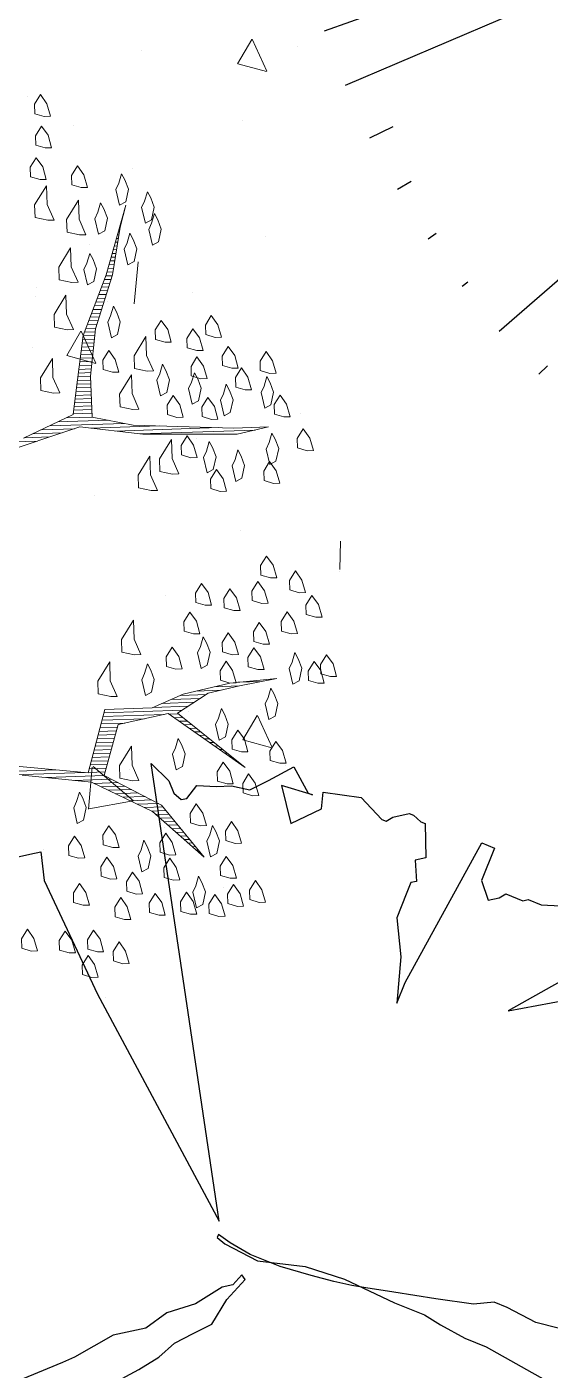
# Model space of a CAD drawing. Header units: millimetres. Extents: x 111 to 1506, y 14 to 566.
# Drawn here: x 208.159 to 209.143, y 113.043 to 115.57 of the extents above; entities that cross this region are included whole.
import ezdxf

# ---------------------------------------------------------------- set-up
doc = ezdxf.new("R2010")
doc.units = ezdxf.units.MM
doc.layers.add('ARBOLES', color=78, linetype='Continuous', lineweight=5)
doc.layers.add('fer', color=8, linetype='Continuous')
doc.layers.add('FURN', color=253, linetype='Continuous')

# ---------------------------------------------------------------- blocks, each defined once
blk = doc.blocks.new('km')
at = {"layer": 'FURN', "color": 62}
for p, q in [((1580.9754, 47.2108), (1582.213, 45.9791)), ((1580.9754, 47.2108), (1582.533, 46.4218)), ((1582.5584, 46.5303), (1582.5795, 46.5212)), ((1582.4692, 46.3322), (1582.4804, 46.3256)), ((1582.4068, 46.243), (1582.4219, 46.2328)), ((1582.3338, 46.1623), (1582.3576, 46.144)), ((1582.2514, 46.0913), (1582.2879, 46.0593)), ((1582.0634, 45.9827), (1582.1332, 45.9039))]:
    blk.add_line(p, q, dxfattribs=at)
blk = doc.blocks.new('*X16')
at = {"color": 0}
for p, q in [((18.7067, 17.51), (18.7077, 17.51)), ((18.7099, 17.52), (18.7105, 17.52)), ((18.7131, 17.53), (18.7134, 17.53)), ((18.694, 17.47), (18.6971, 17.47)), ((18.6971, 17.48), (18.6991, 17.48)), ((18.7003, 17.49), (18.7019, 17.49)), ((18.7035, 17.5), (18.7048, 17.5)), ((18.6844, 17.44), (18.6911, 17.44)), ((18.6876, 17.45), (18.6931, 17.45)), ((18.6908, 17.46), (18.6951, 17.46)), ((18.6717, 17.4), (18.6831, 17.4)), ((18.6749, 17.41), (18.6851, 17.41)), ((18.6781, 17.42), (18.6871, 17.42)), ((18.6812, 17.43), (18.6891, 17.43)), ((18.659, 17.36), (18.6751, 17.36)), ((18.6621, 17.37), (18.6771, 17.37)), ((18.6653, 17.38), (18.6791, 17.38)), ((18.6685, 17.39), (18.6811, 17.39)), ((18.6471, 17.33), (18.6656, 17.33)), ((18.6513, 17.34), (18.6692, 17.34)), ((18.6555, 17.35), (18.6727, 17.35)), ((18.6303, 17.29), (18.6515, 17.29)), ((18.6345, 17.3), (18.6551, 17.3)), ((18.6387, 17.31), (18.6586, 17.31)), ((18.6429, 17.32), (18.6621, 17.32)), ((18.6134, 17.25), (18.6374, 17.25)), ((18.6176, 17.26), (18.6409, 17.26)), ((18.6218, 17.27), (18.6445, 17.27)), ((18.626, 17.28), (18.648, 17.28)), ((18.6008, 17.22), (18.6268, 17.22)), ((18.605, 17.23), (18.6303, 17.23)), ((18.6092, 17.24), (18.6339, 17.24)), ((18.5868, 17.18), (18.6189, 17.18)), ((18.5884, 17.19), (18.6202, 17.19)), ((18.5924, 17.2), (18.6215, 17.2)), ((18.5966, 17.21), (18.6233, 17.21)), ((18.5805, 17.14), (18.6135, 17.14)), ((18.5821, 17.15), (18.6149, 17.15)), ((18.5837, 17.16), (18.6162, 17.16)), ((18.5853, 17.17), (18.6175, 17.17)), ((18.5758, 17.11), (18.6095, 17.11)), ((18.5774, 17.12), (18.6109, 17.12)), ((18.5789, 17.13), (18.6122, 17.13)), ((18.5695, 17.07), (18.6056, 17.07)), ((18.571, 17.08), (18.6056, 17.08)), ((18.5726, 17.09), (18.6069, 17.09)), ((18.5742, 17.1), (18.6082, 17.1)), ((18.5647, 17.04), (18.6056, 17.04)), ((18.5663, 17.05), (18.6056, 17.05)), ((18.5679, 17.06), (18.6056, 17.06)), ((18.5582, 17), (18.6056, 17)), ((18.5598, 17.01), (18.6056, 17.01)), ((18.5615, 17.02), (18.6056, 17.02)), ((18.5632, 17.03), (18.6056, 17.03)), ((18.5125, 16.96), (18.6485, 16.96)), ((18.5353, 16.97), (18.6056, 16.97)), ((18.5548, 16.98), (18.6056, 16.98)), ((18.5565, 16.99), (18.6056, 16.99)), ((18.4439, 16.93), (18.523, 16.93)), ((18.4668, 16.94), (18.5567, 16.94)), ((18.4896, 16.95), (18.6918, 16.95)), ((18.6009, 16.94), (18.7864, 16.94)), ((18.6675, 16.93), (18.9464, 16.93)), ((18.3608, 16.91), (18.4555, 16.91)), ((18.4211, 16.92), (18.4892, 16.92)), ((18.7342, 16.92), (19.0449, 16.92)), ((18.9759, 16.24), (19.0395, 16.24)), ((18.7941, 16.2), (18.873, 16.2)), ((18.8191, 16.21), (18.8896, 16.21)), ((18.8615, 16.22), (18.9295, 16.22)), ((18.9115, 16.23), (18.9795, 16.23)), ((18.6084, 16.16), (18.7734, 16.16)), ((18.6114, 16.17), (18.823, 16.17)), ((18.7441, 16.18), (18.8396, 16.18)), ((18.7691, 16.19), (18.8563, 16.19)), ((18.7869, 16.16), (18.812, 16.16)), ((18.5994, 16.13), (18.6461, 16.13)), ((18.6024, 16.14), (18.6667, 16.14)), ((18.6054, 16.15), (18.7201, 16.15)), ((18.8002, 16.15), (18.8237, 16.15)), ((18.8135, 16.14), (18.8354, 16.14)), ((18.8269, 16.13), (18.847, 16.13)), ((18.5874, 16.09), (18.6336, 16.09)), ((18.5904, 16.1), (18.6367, 16.1)), ((18.5934, 16.11), (18.6398, 16.11)), ((18.5964, 16.12), (18.6429, 16.12)), ((18.8402, 16.12), (18.8587, 16.12)), ((18.8535, 16.11), (18.8704, 16.11)), ((18.8669, 16.1), (18.882, 16.1)), ((18.8802, 16.09), (18.8937, 16.09)), ((18.5784, 16.06), (18.6242, 16.06)), ((18.5814, 16.07), (18.6273, 16.07)), ((18.5844, 16.08), (18.6304, 16.08)), ((18.8935, 16.08), (18.9054, 16.08)), ((18.9069, 16.07), (18.917, 16.07)), ((18.9202, 16.06), (18.9287, 16.06)), ((18.1339, 16.02), (18.4746, 16.02)), ((18.5664, 16.02), (18.6117, 16.02)), ((18.5694, 16.03), (18.6148, 16.03)), ((18.5724, 16.04), (18.6179, 16.04)), ((18.5754, 16.05), (18.6211, 16.05)), ((18.9335, 16.05), (18.9404, 16.05)), ((18.9469, 16.04), (18.952, 16.04)), ((18.9602, 16.03), (18.9637, 16.03)), ((18.9735, 16.02), (18.9754, 16.02)), ((18.3591, 16.01), (18.5546, 16.01)), ((18.4501, 16), (18.6064, 16)), ((18.5234, 15.99), (18.6244, 15.99)), ((18.5634, 16.01), (18.6086, 16.01)), ((18.5781, 15.98), (18.6424, 15.98)), ((18.9869, 16.01), (18.987, 16.01)), ((18.5971, 15.97), (18.6604, 15.97)), ((18.6161, 15.96), (18.6784, 15.96)), ((18.6351, 15.95), (18.6964, 15.95)), ((18.6541, 15.94), (18.7144, 15.94)), ((18.6731, 15.93), (18.7324, 15.93)), ((18.6921, 15.92), (18.7504, 15.92)), ((18.7111, 15.91), (18.7628, 15.91)), ((18.7301, 15.9), (18.7704, 15.9)), ((18.7421, 15.89), (18.7781, 15.89)), ((18.7528, 15.88), (18.7857, 15.88)), ((18.7634, 15.87), (18.7934, 15.87)), ((18.7741, 15.86), (18.801, 15.86)), ((18.7848, 15.85), (18.8087, 15.85)), ((18.7954, 15.84), (18.8163, 15.84)), ((18.8061, 15.83), (18.824, 15.83)), ((18.8168, 15.82), (18.8316, 15.82)), ((18.8274, 15.81), (18.8393, 15.81)), ((18.8381, 15.8), (18.8469, 15.8)), ((18.8488, 15.79), (18.8545, 15.79)), ((18.8594, 15.78), (18.8622, 15.78))]:
    blk.add_line(p, q, dxfattribs=at)
blk = doc.blocks.new('E1E')
at = {"layer": 'ARBOLES', "ltscale": 0.2}
for p, q in [((94.6676, 58.8635), (94.6676, 58.8635)), ((94.9236, 58.6057), (94.9236, 58.6057)), ((94.5138, 58.5333), (94.5138, 58.5333)), ((94.8624, 58.4826), (94.7765, 58.4282)), ((94.8909, 58.3921), (94.8631, 58.4837)), ((95.013, 58.4632), (95.013, 58.4632)), ((94.6865, 58.4581), (94.6865, 58.4581)), ((94.8895, 58.3905), (94.7758, 58.4277)), ((94.811, 58.3666), (94.811, 58.3666)), ((94.8922, 58.3418), (94.8922, 58.3418)), ((94.4865, 58.2246), (94.4865, 58.2246)), ((94.5882, 58.1432), (94.5302, 58.1979)), ((94.5977, 58.207), (94.5304, 58.1986)), ((94.5888, 58.1437), (94.598, 58.2068)), ((94.7363, 58.1935), (94.7363, 58.1935)), ((94.5867, 58.1273), (94.5867, 58.1273)), ((94.8833, 57.9689), (94.8833, 57.9689)), ((95.1169, 57.82), (95.1169, 57.82)), ((94.5376, 57.7708), (94.5376, 57.7708)), ((94.5622, 57.7074), (94.5397, 57.767)), ((94.7808, 57.7703), (94.7808, 57.7703)), ((94.9516, 57.6149), (94.9516, 57.6149)), ((95.2942, 57.551), (95.227, 57.5425)), ((95.2854, 57.4877), (95.2946, 57.5508)), ((95.3729, 57.5622), (95.3729, 57.5622)), ((95.2847, 57.4872), (95.2267, 57.5419)), ((94.7552, 57.4724), (94.7552, 57.4724)), ((95.4096, 57.4529), (95.4096, 57.4529)), ((95.4163, 57.4332), (95.4163, 57.4332)), ((95.2543, 57.4023), (95.2543, 57.4023)), ((95.2247, 57.2935), (95.1969, 57.385)), ((95.0851, 57.311), (95.0851, 57.311)), ((95.3415, 57.2983), (95.3415, 57.2983)), ((94.9776, 57.1326), (94.9776, 57.1326)), ((95.3165, 57.1024), (95.3165, 57.1024)), ((95.4768, 57.0625), (95.4768, 57.0625)), ((95.5976, 57.0405), (95.5976, 57.0405)), ((95.1247, 56.908), (95.1247, 56.908)), ((95.3965, 56.8481), (95.3965, 56.8481)), ((95.1839, 56.7935), (95.1166, 56.785)), ((95.175, 56.7302), (95.1842, 56.7933)), ((95.1744, 56.7297), (95.1164, 56.7844)), ((95.072, 56.7062), (95.072, 56.7062))]:
    blk.add_line(p, q, dxfattribs=at)
for points in [[(95.0309, 58.4686), (94.8791, 58.4244), (94.7266, 58.4344), (94.579, 58.4856), (94.7128, 58.4127), (94.8589, 58.3998), (94.8727, 58.2812), (94.7773, 58.2154), (94.5691, 58.2629), (94.7578, 58.2067), (94.7101, 58.1387), (94.6509, 58.0967), (94.5786, 58.049), (94.6733, 58.0989), (94.7622, 58.1619), (94.8156, 58.2168), (94.9132, 58.2603), (94.8943, 58.4077), (95.0591, 58.4577)], [(95.3588, 57.8196), (95.2064, 57.6894), (95.0676, 57.651), (94.8696, 57.5706), (94.8103, 57.5286), (94.8819, 57.5605), (95.0958, 57.6402), (95.189, 57.6583), (95.2267, 57.5738), (95.2571, 57.4704), (95.2673, 57.3425), (95.2913, 57.2362), (95.2985, 57.1849), (95.2803, 57.3482), (95.2773, 57.495), (95.2418, 57.6273), (95.231, 57.6692), (95.3147, 57.761)]]:
    blk.add_lwpolyline(points, dxfattribs=at)
for points in [[(94.7125, 58.8334), (94.7349, 58.8356), (94.7436, 58.8161), (94.7393, 58.7908), (94.7176, 58.8045), (94.6995, 58.8276)], [(94.8622, 58.8299), (94.8846, 58.8321), (94.8933, 58.8126), (94.889, 58.7873), (94.8673, 58.801), (94.8492, 58.8241)], [(94.7812, 58.8016), (94.8036, 58.8038), (94.8123, 58.7843), (94.808, 58.759), (94.7863, 58.7727), (94.7682, 58.7959)], [(94.6591, 58.7784), (94.6815, 58.7806), (94.6902, 58.7611), (94.6859, 58.7358), (94.6642, 58.7495), (94.6461, 58.7726)], [(94.7227, 58.7756), (94.7451, 58.7778), (94.7538, 58.7583), (94.7495, 58.7329), (94.7278, 58.7467), (94.7097, 58.7698)], [(94.6931, 58.6845), (94.7155, 58.6867), (94.7242, 58.6671), (94.7199, 58.6418), (94.6982, 58.6556), (94.6801, 58.6787)], [(94.7922, 58.6896), (94.8146, 58.6918), (94.8233, 58.6723), (94.8189, 58.647), (94.7972, 58.6607), (94.7791, 58.6838)], [(94.6245, 58.6461), (94.6469, 58.6483), (94.6556, 58.6288), (94.6513, 58.6035), (94.6296, 58.6172), (94.6115, 58.6403)], [(94.5594, 58.6172), (94.5818, 58.6193), (94.5905, 58.5998), (94.5862, 58.5745), (94.5645, 58.5882), (94.5464, 58.6114)], [(94.6903, 58.6209), (94.7127, 58.623), (94.7214, 58.6035), (94.7171, 58.5782), (94.6954, 58.5919), (94.6773, 58.6151)], [(94.498, 58.5976), (94.5204, 58.5998), (94.5291, 58.5803), (94.5248, 58.555), (94.5031, 58.5687), (94.485, 58.5918)], [(94.5725, 58.5528), (94.5732, 58.5687), (94.5522, 58.5984), (94.5421, 58.5861), (94.5472, 58.5571), (94.5624, 58.5405), (94.5747, 58.5304)], [(94.7568, 58.6115), (94.7792, 58.6137), (94.7879, 58.5942), (94.7836, 58.5689), (94.7619, 58.5826), (94.7438, 58.6057)], [(94.8421, 58.5949), (94.8645, 58.5971), (94.8732, 58.5776), (94.8689, 58.5523), (94.8472, 58.566), (94.8291, 58.5891)], [(94.4677, 58.5607), (94.4901, 58.5629), (94.4988, 58.5434), (94.4944, 58.5181), (94.4728, 58.5318), (94.4547, 58.5549)], [(94.6238, 58.5601), (94.6462, 58.5623), (94.6549, 58.5428), (94.6506, 58.5175), (94.6289, 58.5312), (94.6108, 58.5543)], [(94.7178, 58.524), (94.7185, 58.5399), (94.6975, 58.5695), (94.6874, 58.5572), (94.6925, 58.5283), (94.7077, 58.5117), (94.72, 58.5016)], [(94.425, 58.5339), (94.4474, 58.5361), (94.4561, 58.5166), (94.4518, 58.4913), (94.4301, 58.505), (94.412, 58.5281)], [(94.7792, 58.5436), (94.8017, 58.5458), (94.8103, 58.5262), (94.806, 58.5009), (94.7843, 58.5147), (94.7662, 58.5378)], [(94.8942, 58.4779), (94.8949, 58.4938), (94.874, 58.5234), (94.8638, 58.5111), (94.8689, 58.4822), (94.8841, 58.4656), (94.8964, 58.4555)], [(94.5067, 58.508), (94.5292, 58.5101), (94.5378, 58.4906), (94.5335, 58.4653), (94.5118, 58.479), (94.4937, 58.5022)], [(94.6535, 58.511), (94.6759, 58.5131), (94.6846, 58.4936), (94.6803, 58.4683), (94.6586, 58.482), (94.6405, 58.5052)], [(94.5863, 58.4343), (94.587, 58.4502), (94.566, 58.4798), (94.5559, 58.4675), (94.561, 58.4386), (94.5762, 58.422), (94.5885, 58.4119)], [(94.5256, 58.4306), (94.548, 58.4328), (94.5567, 58.4133), (94.5524, 58.388), (94.5307, 58.4017), (94.5126, 58.4248)], [(94.6145, 58.4235), (94.6369, 58.4256), (94.6456, 58.4061), (94.6413, 58.3808), (94.6196, 58.3945), (94.6015, 58.4177)], [(94.7945, 58.3867), (94.8235, 58.3918), (94.835, 58.3658), (94.8264, 58.3152), (94.809, 58.3542), (94.7815, 58.3809)], [(94.53, 58.3157), (94.5524, 58.3179), (94.5611, 58.2984), (94.5568, 58.2731), (94.5351, 58.2868), (94.517, 58.3099)], [(94.5936, 58.3128), (94.616, 58.315), (94.6247, 58.2955), (94.6204, 58.2702), (94.5987, 58.2839), (94.5806, 58.307)], [(94.7324, 58.2811), (94.7332, 58.297), (94.7122, 58.3267), (94.7021, 58.3144), (94.7071, 58.2854), (94.7223, 58.2688), (94.7346, 58.2587)], [(94.5004, 58.2246), (94.5228, 58.2268), (94.5315, 58.2072), (94.5272, 58.1819), (94.5055, 58.1957), (94.4874, 58.2188)], [(94.5901, 58.2333), (94.6125, 58.2355), (94.6212, 58.216), (94.6168, 58.1907), (94.5952, 58.2044), (94.5771, 58.2275)], [(94.6675, 58.182), (94.6682, 58.1979), (94.6472, 58.2276), (94.6371, 58.2153), (94.6422, 58.1864), (94.6573, 58.1697), (94.6696, 58.1596)], [(94.9118, 58.2285), (94.9407, 58.2336), (94.9523, 58.2075), (94.9436, 58.1569), (94.9262, 58.196), (94.8988, 58.2227)], [(94.8605, 58.1511), (94.8612, 58.167), (94.8402, 58.1966), (94.8301, 58.1843), (94.8352, 58.1554), (94.8504, 58.1388), (94.8627, 58.1287)], [(94.5808, 58.0967), (94.5815, 58.1126), (94.5605, 58.1422), (94.5504, 58.1299), (94.5555, 58.101), (94.5707, 58.0844), (94.583, 58.0743)], [(94.6733, 58.0989), (94.6957, 58.1011), (94.7044, 58.0816), (94.7001, 58.0563), (94.6784, 58.07), (94.6603, 58.0931)], [(94.7983, 58.1156), (94.8208, 58.1178), (94.8294, 58.0983), (94.8251, 58.073), (94.8034, 58.0867), (94.7853, 58.1098)], [(94.8974, 58.1208), (94.9263, 58.1258), (94.9379, 58.0998), (94.9292, 58.0492), (94.9119, 58.0882), (94.8844, 58.115)], [(94.7666, 58.0469), (94.7673, 58.0628), (94.7463, 58.0925), (94.7362, 58.0802), (94.7413, 58.0512), (94.7565, 58.0346), (94.7688, 58.0245)], [(94.5606, 58.002), (94.5613, 58.0179), (94.5403, 58.0475), (94.5302, 58.0352), (94.5353, 58.0063), (94.5505, 57.9897), (94.5628, 57.9796)], [(94.6263, 58.0468), (94.6488, 58.049), (94.6574, 58.0295), (94.6531, 58.0042), (94.6314, 58.0179), (94.6133, 58.041)], [(94.6929, 58.0375), (94.7153, 58.0397), (94.724, 58.0202), (94.7196, 57.9948), (94.6979, 58.0086), (94.6799, 58.0317)], [(94.4883, 58.0243), (94.5107, 58.0265), (94.5194, 58.007), (94.5151, 57.9817), (94.4934, 57.9954), (94.4753, 58.0185)], [(94.7912, 58.0267), (94.8136, 58.0289), (94.8223, 58.0094), (94.818, 57.9841), (94.7963, 57.9978), (94.7782, 58.0209)], [(94.4681, 57.9997), (94.4905, 58.0019), (94.4992, 57.9824), (94.4948, 57.9571), (94.4732, 57.9708), (94.4551, 57.9939)], [(94.6365, 57.989), (94.6589, 57.9912), (94.6676, 57.9717), (94.6633, 57.9464), (94.6416, 57.9601), (94.6235, 57.9832)], [(94.5867, 57.9434), (94.6091, 57.9456), (94.6178, 57.9261), (94.6134, 57.9008), (94.5917, 57.9145), (94.5737, 57.9376)], [(94.7269, 57.9435), (94.7493, 57.9457), (94.758, 57.9262), (94.7537, 57.9009), (94.732, 57.9146), (94.7139, 57.9377)], [(94.7912, 57.9566), (94.8136, 57.9588), (94.8223, 57.9393), (94.818, 57.914), (94.7963, 57.9277), (94.7782, 57.9508)], [(94.5491, 57.8877), (94.5715, 57.8899), (94.5802, 57.8704), (94.5759, 57.8451), (94.5542, 57.8588), (94.5361, 57.8819)], [(94.6742, 57.9045), (94.6966, 57.9066), (94.7053, 57.8871), (94.7009, 57.8618), (94.6792, 57.8755), (94.6612, 57.8987)], [(94.6048, 57.8502), (94.6272, 57.8524), (94.6359, 57.8329), (94.6316, 57.8076), (94.6099, 57.8213), (94.5918, 57.8444)], [(94.6778, 57.8437), (94.7002, 57.8459), (94.7089, 57.8264), (94.7046, 57.8011), (94.6829, 57.8148), (94.6648, 57.8379)], [(95.0025, 57.7623), (95.0314, 57.7674), (95.0429, 57.7413), (95.0343, 57.6907), (95.0169, 57.7298), (94.9894, 57.7565)], [(94.8565, 57.7051), (94.8789, 57.7072), (94.8876, 57.6877), (94.8832, 57.6624), (94.8616, 57.6761), (94.8435, 57.6993)], [(94.9714, 57.7095), (95.0003, 57.7146), (95.0119, 57.6885), (95.0033, 57.6379), (94.9859, 57.677), (94.9584, 57.7037)], [(94.9201, 57.6321), (94.9208, 57.648), (94.8999, 57.6776), (94.8898, 57.6653), (94.8948, 57.6364), (94.91, 57.6198), (94.9223, 57.6097)], [(94.7517, 57.6428), (94.7741, 57.645), (94.7828, 57.6255), (94.7785, 57.6002), (94.7568, 57.6139), (94.7387, 57.637)], [(94.8529, 57.6255), (94.8536, 57.6414), (94.8326, 57.6711), (94.8225, 57.6588), (94.8276, 57.6299), (94.8428, 57.6132), (94.8551, 57.6031)], [(94.9469, 57.6596), (94.9693, 57.6618), (94.978, 57.6423), (94.9736, 57.6169), (94.9519, 57.6307), (94.9339, 57.6538)], [(95.2902, 57.641), (95.3192, 57.6461), (95.3307, 57.6201), (95.3221, 57.5695), (95.3047, 57.6085), (95.2772, 57.6352)], [(95.1103, 57.6076), (95.1392, 57.6127), (95.1508, 57.5867), (95.1421, 57.5361), (95.1248, 57.5751), (95.0973, 57.6019)], [(94.7959, 57.5612), (94.7966, 57.5771), (94.7756, 57.6067), (94.7655, 57.5944), (94.7705, 57.5655), (94.7857, 57.5489), (94.798, 57.5388)], [(95.0105, 57.5866), (95.0329, 57.5888), (95.0416, 57.5693), (95.0373, 57.544), (95.0156, 57.5577), (94.9975, 57.5808)], [(94.9361, 57.5613), (94.9585, 57.5634), (94.9672, 57.5439), (94.9629, 57.5186), (94.9412, 57.5323), (94.9231, 57.5555)], [(95.0836, 57.51), (95.0843, 57.5259), (95.0633, 57.5556), (95.0532, 57.5433), (95.0583, 57.5144), (95.0735, 57.4977), (95.0858, 57.4876)], [(94.7091, 57.5459), (94.7315, 57.5481), (94.7402, 57.5286), (94.7359, 57.5033), (94.7142, 57.517), (94.6961, 57.5401)], [(94.9332, 57.4976), (94.934, 57.5135), (94.913, 57.5432), (94.9029, 57.5309), (94.9079, 57.502), (94.9231, 57.4853), (94.9354, 57.4752)], [(95.0099, 57.5006), (95.0106, 57.5165), (94.9896, 57.5461), (94.9795, 57.5338), (94.9846, 57.5049), (94.9998, 57.4883), (95.0121, 57.4782)], [(95.1125, 57.5151), (95.1414, 57.5202), (95.153, 57.4942), (95.1444, 57.4436), (95.127, 57.4826), (95.0995, 57.5093)], [(95.1841, 57.547), (95.2065, 57.5492), (95.2151, 57.5296), (95.2108, 57.5043), (95.1891, 57.5181), (95.171, 57.5412)], [(94.7865, 57.4946), (94.8089, 57.4968), (94.8176, 57.4773), (94.8133, 57.452), (94.7916, 57.4657), (94.7735, 57.4889)], [(94.8545, 57.447), (94.8552, 57.4629), (94.8342, 57.4925), (94.8241, 57.4802), (94.8292, 57.4513), (94.8444, 57.4347), (94.8567, 57.4246)], [(95.3157, 57.4965), (95.3446, 57.5015), (95.3561, 57.4755), (95.3475, 57.4249), (95.3301, 57.4639), (95.3026, 57.4907)], [(94.8906, 57.4709), (94.913, 57.4731), (94.9217, 57.4535), (94.9174, 57.4282), (94.8957, 57.442), (94.8776, 57.4651)], [(94.9933, 57.4854), (95.0157, 57.4876), (95.0243, 57.4681), (95.02, 57.4428), (94.9983, 57.4565), (94.9802, 57.4796)], [(95.2362, 57.4299), (95.2369, 57.4458), (95.2159, 57.4754), (95.2058, 57.4631), (95.2109, 57.4342), (95.2261, 57.4176), (95.2384, 57.4075)], [(94.9369, 57.4369), (94.9593, 57.4391), (94.968, 57.4196), (94.9637, 57.3943), (94.942, 57.408), (94.9239, 57.4311)], [(95.0258, 57.4298), (95.0482, 57.4319), (95.0569, 57.4124), (95.0526, 57.3871), (95.0309, 57.4008), (95.0128, 57.424)], [(95.0996, 57.4392), (95.122, 57.4414), (95.1306, 57.4219), (95.1263, 57.3966), (95.1046, 57.4103), (95.0865, 57.4334)], [(94.8531, 57.4152), (94.8755, 57.4174), (94.8842, 57.3978), (94.8798, 57.3725), (94.8581, 57.3863), (94.8401, 57.4094)], [(94.9984, 57.3864), (95.0208, 57.3885), (95.0295, 57.369), (95.0252, 57.3437), (95.0035, 57.3575), (94.9854, 57.3806)], [(95.3309, 57.3396), (95.3317, 57.3555), (95.3107, 57.3851), (95.3006, 57.3728), (95.3056, 57.3439), (95.3208, 57.3273), (95.3331, 57.3172)], [(95.3461, 57.3931), (95.375, 57.3982), (95.3866, 57.3722), (95.3779, 57.3216), (95.3606, 57.3606), (95.3331, 57.3873)], [(95.2638, 57.2629), (95.2645, 57.2788), (95.2435, 57.3085), (95.2334, 57.2962), (95.2385, 57.2673), (95.2537, 57.2506), (95.266, 57.2405)], [(95.37, 57.2869), (95.3989, 57.2919), (95.4105, 57.2659), (95.4019, 57.2153), (95.3845, 57.2543), (95.357, 57.2811)], [(95.4495, 57.2833), (95.4785, 57.2884), (95.49, 57.2624), (95.4814, 57.2118), (95.464, 57.2508), (95.4365, 57.2775)], [(95.3513, 57.224), (95.352, 57.2399), (95.331, 57.2695), (95.3209, 57.2572), (95.326, 57.2283), (95.3412, 57.2117), (95.3535, 57.2015)], [(95.2291, 57.2007), (95.2298, 57.2166), (95.2088, 57.2463), (95.1987, 57.234), (95.2038, 57.2051), (95.219, 57.1884), (95.2313, 57.1783)], [(95.2624, 57.161), (95.2631, 57.1769), (95.2421, 57.2065), (95.232, 57.1942), (95.2371, 57.1653), (95.2523, 57.1487), (95.2646, 57.1386)], [(95.3318, 57.1451), (95.3325, 57.1611), (95.3115, 57.1907), (95.3014, 57.1784), (95.3065, 57.1495), (95.3217, 57.1329), (95.334, 57.1227)], [(95.407, 57.1864), (95.4294, 57.1886), (95.4381, 57.1691), (95.4337, 57.1438), (95.412, 57.1575), (95.3939, 57.1806)], [(95.5002, 57.2045), (95.5226, 57.2067), (95.5313, 57.1872), (95.527, 57.1619), (95.5053, 57.1756), (95.4872, 57.1988)], [(95.5162, 57.1337), (95.5386, 57.1359), (95.5472, 57.1164), (95.5429, 57.0911), (95.5212, 57.1048), (95.5031, 57.1279)], [(95.5451, 57.0687), (95.5675, 57.0709), (95.5762, 57.0513), (95.5719, 57.026), (95.5502, 57.0398), (95.5321, 57.0629)]]:
    blk.add_lwpolyline(points, close=True, dxfattribs=at)
at = {"layer": 'ARBOLES', "ltscale": 0.2, "xscale": 0.8372139817761642, "yscale": 0.8372139817761642, "zscale": 0.8372139817761642, "rotation": 204.0028523145856}
blk.add_blockref('*X16', (103.6395, 76.9735), dxfattribs=at)
blk = doc.blocks.new('tr')
at = {"layer": 'fer', "color": 97}
for p, q in [((1378.7231, 206.3448), (1378.741, 206.4834)), ((1378.7231, 206.3448), (1378.741, 206.4834)), ((1378.6398, 206.4574), (1378.6458, 206.4141)), ((1378.6398, 206.4574), (1378.6458, 206.4141)), ((1378.6458, 206.4141), (1378.6398, 206.3534)), ((1378.6458, 206.4141), (1378.6398, 206.3534)), ((1378.1221, 206.1455), (1377.9733, 206.3794)), ((1378.1221, 206.1455), (1377.9733, 206.3794)), ((1378.6398, 206.3534), (1378.6398, 206.3274)), ((1378.6398, 206.3534), (1378.6398, 206.3274)), ((1378.6398, 206.3274), (1378.6577, 206.2928)), ((1378.6398, 206.3274), (1378.6577, 206.2928)), ((1378.7231, 206.3014), (1378.7231, 206.3448)), ((1378.7231, 206.3014), (1378.7231, 206.3448)), ((1378.7172, 206.2495), (1378.7231, 206.3014)), ((1378.7172, 206.2495), (1378.7231, 206.3014)), ((1378.6577, 206.2928), (1378.6755, 206.2235)), ((1378.6577, 206.2928), (1378.6755, 206.2235)), ((1378.7112, 206.2148), (1378.7172, 206.2495)), ((1378.7112, 206.2148), (1378.7172, 206.2495)), ((1378.0031, 206.2408), (1378.1221, 206.1455)), ((1378.0031, 206.2408), (1378.1221, 206.1455)), ((1378.6755, 206.2235), (1378.6934, 206.1455)), ((1378.6755, 206.2235), (1378.6934, 206.1455)), ((1378.7112, 206.1541), (1378.7112, 206.2148)), ((1378.7112, 206.1541), (1378.7112, 206.2148)), ((1377.9138, 206.1281), (1377.9019, 206.1628)), ((1377.9138, 206.1281), (1377.9019, 206.1628)), ((1378.7053, 206.0501), (1378.7112, 206.1541)), ((1378.7053, 206.0501), (1378.7112, 206.1541)), ((1377.9138, 206.1021), (1377.9138, 206.1281)), ((1377.9138, 206.1021), (1377.9138, 206.1281)), ((1378.6934, 206.1455), (1378.7053, 206.0935)), ((1378.6934, 206.1455), (1378.7053, 206.0935)), ((1377.9197, 206.0935), (1377.9138, 206.1021)), ((1377.9197, 206.0935), (1377.9138, 206.1021)), ((1377.9197, 206.0588), (1377.9197, 206.0935)), ((1377.9197, 206.0588), (1377.9197, 206.0935)), ((1378.7053, 206.0935), (1378.7112, 206.0675)), ((1378.7053, 206.0935), (1378.7112, 206.0675)), ((1377.9316, 206.0501), (1377.9197, 206.0588)), ((1377.9316, 206.0501), (1377.9197, 206.0588)), ((1377.9435, 206.0328), (1377.9316, 206.0501)), ((1377.9435, 206.0328), (1377.9316, 206.0501)), ((1378.7112, 205.9722), (1378.7053, 206.0501)), ((1378.7112, 205.9722), (1378.7053, 206.0501)), ((1378.7112, 206.0675), (1378.7172, 206.0328)), ((1378.7112, 206.0675), (1378.7172, 206.0328)), ((1377.9138, 206.0068), (1377.9435, 206.0328)), ((1377.9138, 206.0068), (1377.9435, 206.0328)), ((1378.7172, 206.0328), (1378.7231, 205.9895)), ((1378.7172, 206.0328), (1378.7231, 205.9895)), ((1377.8483, 206.0068), (1377.9138, 206.0068)), ((1377.8483, 206.0068), (1377.9138, 206.0068)), ((1377.8483, 206.0068), (1377.8483, 206.0068)), ((1377.8483, 205.9808), (1377.8483, 206.0068)), ((1377.8483, 206.0068), (1377.8483, 206.0068)), ((1377.8483, 205.9808), (1377.8483, 206.0068)), ((1378.1459, 205.9462), (1377.8483, 205.9808)), ((1378.1459, 205.9462), (1377.8483, 205.9808)), ((1377.8483, 205.9808), (1377.8483, 205.9808)), ((1377.8483, 205.9808), (1377.8483, 205.9808)), ((1378.735, 205.8855), (1378.7112, 205.9722)), ((1378.735, 205.8855), (1378.7112, 205.9722)), ((1378.7231, 205.9895), (1378.7291, 205.9288)), ((1378.7231, 205.9895), (1378.7291, 205.9288)), ((1378.1042, 205.9202), (1378.1875, 205.9462)), ((1378.1042, 205.9202), (1378.1875, 205.9462)), ((1378.1875, 205.9462), (1378.1459, 205.9462)), ((1378.1875, 205.9462), (1378.1459, 205.9462)), ((1378.7291, 205.9288), (1378.7291, 205.8682)), ((1378.7291, 205.9288), (1378.7291, 205.8682)), ((1378.0388, 205.8855), (1378.1042, 205.9202)), ((1378.0388, 205.8855), (1378.1042, 205.9202)), ((1377.8543, 205.8682), (1377.9138, 205.8942)), ((1377.8543, 205.8682), (1377.9138, 205.8942)), ((1377.9138, 205.8942), (1377.9257, 205.8768)), ((1377.9138, 205.8942), (1377.9257, 205.8768)), ((1377.9257, 205.8768), (1377.9614, 205.8942)), ((1377.9257, 205.8768), (1377.9614, 205.8942)), ((1377.9614, 205.8942), (1377.9674, 205.8855)), ((1377.9614, 205.8942), (1377.9674, 205.8855)), ((1377.9674, 205.8855), (1377.9912, 205.8855)), ((1377.9674, 205.8855), (1377.9912, 205.8855)), ((1377.9912, 205.8855), (1378.0388, 205.8855)), ((1377.9912, 205.8855), (1378.0388, 205.8855)), ((1378.7291, 205.8162), (1378.735, 205.8855)), ((1378.7291, 205.8162), (1378.735, 205.8855)), ((1378.7767, 205.8768), (1378.7707, 205.8682)), ((1378.7767, 205.8768), (1378.7707, 205.8682)), ((1378.8243, 205.8595), (1378.7767, 205.8768)), ((1378.8243, 205.8595), (1378.7767, 205.8768)), ((1377.8483, 205.8422), (1377.8543, 205.8595)), ((1377.8483, 205.8422), (1377.8543, 205.8595)), ((1377.8543, 205.8682), (1377.8543, 205.8682)), ((1377.8543, 205.8595), (1377.8543, 205.8682)), ((1377.8543, 205.8682), (1377.8543, 205.8682)), ((1377.8543, 205.8595), (1377.8543, 205.8682)), ((1378.7291, 205.8682), (1378.7231, 205.8248)), ((1378.7291, 205.8682), (1378.7231, 205.8248)), ((1378.7707, 205.8682), (1378.7946, 205.8595)), ((1378.7707, 205.8682), (1378.7946, 205.8595)), ((1378.7946, 205.8595), (1378.8065, 205.8422)), ((1378.7946, 205.8595), (1378.8065, 205.8422)), ((1378.8779, 205.8508), (1378.8243, 205.8595)), ((1378.8779, 205.8508), (1378.8243, 205.8595)), ((1378.9076, 205.8248), (1378.8779, 205.8508)), ((1378.9076, 205.8248), (1378.8779, 205.8508)), ((1377.8483, 205.8335), (1377.8483, 205.8422)), ((1377.8483, 205.8335), (1377.8483, 205.8422)), ((1377.8662, 205.8075), (1377.8483, 205.8335)), ((1377.8662, 205.8075), (1377.8483, 205.8335)), ((1378.7231, 205.8248), (1378.7172, 205.7988)), ((1378.7231, 205.8248), (1378.7172, 205.7988)), ((1378.8065, 205.8422), (1378.8541, 205.8075)), ((1378.8065, 205.8422), (1378.8541, 205.8075)), ((1378.9374, 205.7988), (1378.9076, 205.8248)), ((1378.9374, 205.7988), (1378.9076, 205.8248)), ((1377.8781, 205.7988), (1377.8662, 205.8075)), ((1377.8781, 205.7988), (1377.8662, 205.8075)), ((1377.8781, 205.7902), (1377.8781, 205.7988)), ((1377.8781, 205.7902), (1377.8781, 205.7988)), ((1378.7172, 205.7988), (1378.7231, 205.7988)), ((1378.7172, 205.7988), (1378.7231, 205.7988)), ((1378.7231, 205.7988), (1378.7291, 205.8162)), ((1378.7231, 205.7988), (1378.7291, 205.8162)), ((1378.8541, 205.8075), (1378.8898, 205.7642)), ((1378.8541, 205.8075), (1378.8898, 205.7642)), ((1378.9731, 205.7815), (1378.9374, 205.7988)), ((1378.9731, 205.7815), (1378.9374, 205.7988)), ((1377.8543, 205.7382), (1377.8781, 205.7902)), ((1377.8543, 205.7382), (1377.8781, 205.7902)), ((1378.6934, 205.7902), (1377.9435, 205.3482)), ((1378.6934, 205.7902), (1377.9435, 205.3482)), ((1378.3839, 205.4175), (1378.6934, 205.7902)), ((1378.3839, 205.4175), (1378.6934, 205.7902)), ((1379.0088, 205.7555), (1378.9731, 205.7815)), ((1379.0088, 205.7555), (1378.9731, 205.7815)), ((1378.8898, 205.7642), (1378.9314, 205.7382)), ((1378.8898, 205.7642), (1378.9314, 205.7382)), ((1379.0505, 205.7208), (1379.0088, 205.7555)), ((1379.0505, 205.7208), (1379.0088, 205.7555)), ((1377.8721, 205.6688), (1377.8543, 205.7382)), ((1377.8721, 205.6688), (1377.8543, 205.7382)), ((1378.9314, 205.7382), (1378.9671, 205.6862)), ((1378.9314, 205.7382), (1378.9671, 205.6862)), ((1377.9019, 205.6775), (1377.8721, 205.6688)), ((1377.9019, 205.6775), (1377.8721, 205.6688)), ((1377.9495, 205.6342), (1377.9019, 205.6775)), ((1377.9495, 205.6342), (1377.9019, 205.6775)), ((1378.9671, 205.6862), (1379.0326, 205.6342)), ((1378.9671, 205.6862), (1379.0326, 205.6342)), ((1377.8483, 205.5995), (1377.884, 205.6429)), ((1377.8483, 205.5995), (1377.884, 205.6429)), ((1377.884, 205.6515), (1377.89, 205.5909)), ((1377.884, 205.6515), (1377.884, 205.6515)), ((1377.884, 205.6429), (1377.884, 205.6515)), ((1377.884, 205.6515), (1377.89, 205.5909)), ((1377.884, 205.6515), (1377.884, 205.6515)), ((1377.884, 205.6429), (1377.884, 205.6515)), ((1377.89, 205.5909), (1377.9495, 205.6342)), ((1377.89, 205.5909), (1377.9495, 205.6342)), ((1379.0326, 205.6342), (1379.0505, 205.6169)), ((1379.0326, 205.6342), (1379.0505, 205.6169)), ((1377.89, 205.5649), (1377.8483, 205.5995)), ((1377.89, 205.5649), (1377.8483, 205.5995)), ((1379.0505, 205.6169), (1379.1278, 205.5389)), ((1379.0505, 205.6169), (1379.1278, 205.5389)), ((1377.9197, 205.5389), (1377.89, 205.5649)), ((1377.9197, 205.5389), (1377.89, 205.5649)), ((1377.9257, 205.5042), (1377.9197, 205.5389)), ((1377.9257, 205.5042), (1377.9197, 205.5389)), ((1377.9376, 205.4782), (1377.9257, 205.5042)), ((1377.9376, 205.4782), (1377.9257, 205.5042)), ((1377.9495, 205.4435), (1377.9376, 205.4782)), ((1377.9495, 205.4435), (1377.9376, 205.4782)), ((1377.9793, 205.4349), (1377.9495, 205.4435)), ((1377.9793, 205.4349), (1377.9495, 205.4435)), ((1377.9852, 205.4262), (1377.9793, 205.4349)), ((1377.9852, 205.4262), (1377.9793, 205.4349)), ((1377.9793, 205.4089), (1377.9852, 205.4262)), ((1377.9793, 205.4089), (1377.9852, 205.4262)), ((1378.2232, 205.2442), (1378.3839, 205.4175)), ((1378.2232, 205.2442), (1378.3839, 205.4175)), ((1377.9435, 205.3482), (1377.9614, 205.3915)), ((1377.9435, 205.3482), (1377.9614, 205.3915)), ((1377.9614, 205.3915), (1377.9793, 205.4089)), ((1377.9614, 205.3915), (1377.9793, 205.4089)), ((1377.9435, 205.3482), (1377.9435, 205.3482)), ((1377.9435, 205.3482), (1377.9435, 205.3482)), ((1378.1756, 205.2182), (1378.2232, 205.2442)), ((1378.1756, 205.2182), (1378.2232, 205.2442)), ((1378.1756, 205.2182), (1378.1756, 205.2182)), ((1378.1756, 205.2182), (1378.1756, 205.2182)), ((1378.1875, 205.2009), (1378.1756, 205.2182)), ((1378.1756, 205.2182), (1378.1756, 205.2182)), ((1378.1756, 205.2182), (1378.1756, 205.2182)), ((1378.1875, 205.2009), (1378.1756, 205.2182)), ((1378.2054, 205.1749), (1378.1875, 205.2009)), ((1378.2054, 205.1749), (1378.1875, 205.2009))]:
    blk.add_line(p, q, dxfattribs=at)

msp = doc.modelspace()

# ---------------------------------------------------------------- block references
at = {"lineweight": 100, "rotation": 247.9147716791316}
for name, p in [('km', (761.04112, 1598.86601)), ('tr', (536.19833, 1468.2298))]:
    msp.add_blockref(name, p, dxfattribs=at)
at = {"layer": 'ARBOLES', "color": 0, "xscale": 0.8310831642732954, "yscale": 0.8310831642732954, "zscale": 0.8310831642732954, "rotation": 157.9147716791316}
msp.add_blockref('E1E', (299.60339, 129.49426), dxfattribs=at)

doc.saveas('drawing.dxf')
